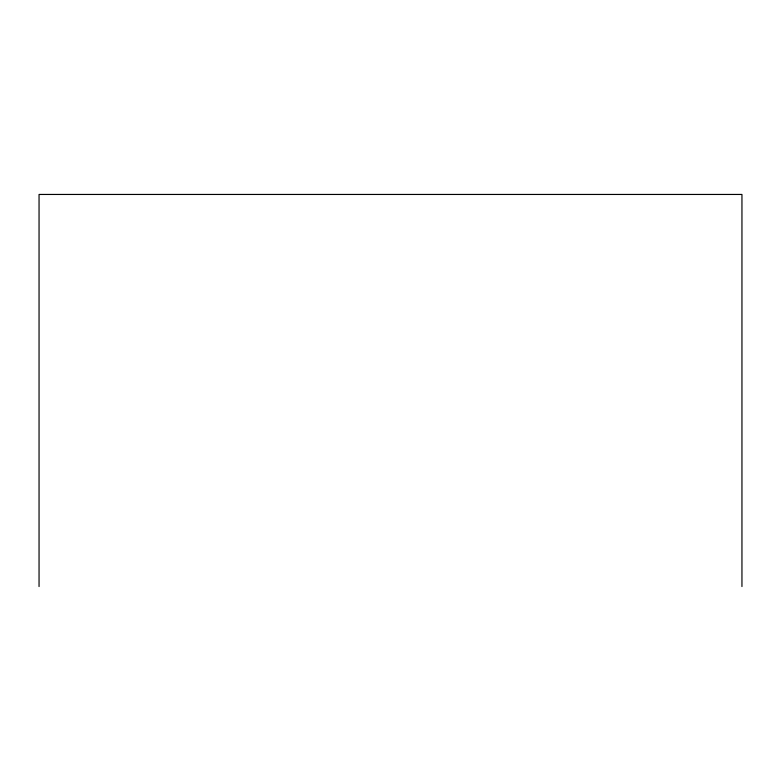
<?xml version="1.0" encoding="UTF-8"?>
<svg xmlns="http://www.w3.org/2000/svg" width="781" height="781" viewBox="0 0 781 781"><rect width="100%" height="100%" fill="white"/><g stroke="black" fill="none" stroke-linecap="round" stroke-linejoin="round"><path stroke-width="1.17" d="M741.95 586.551L741.95 194.449L39.05 194.449L39.05 586.551"/></g></svg>
